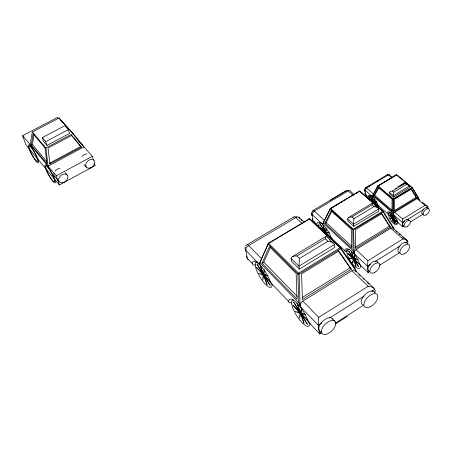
<?xml version="1.0" encoding="UTF-8"?>
<svg xmlns="http://www.w3.org/2000/svg" width="452" height="452" viewBox="0 0 452 452"><rect width="100%" height="100%" fill="white"/><g stroke="black" fill="none" stroke-linecap="round" stroke-linejoin="round"><path stroke-width="0.68" d="M402.698 226.881L402.5 222.582L393.602 214.909L393.251 198.869L412.094 187.478L418.292 197.479L417.213 196.592M393.494 197.095L393.63 192.173L406.433 184.439L409.088 185.36L409.467 187.422L393.494 197.095L389.545 193.755L389.471 192.196L389.901 191.586L392.308 191.06L405.099 183.342L405.252 182.461M264.844 274.002L263.143 275.031L262.748 280.042L263.776 275.867L264.912 275.183M264.363 269.934L264.008 274.409L267.895 275.76M259.442 262.827L259.233 264.2L245.781 250.295A4.158 3.096 -10.2 0 1 245.566 247.074M428.027 208.282L427.671 206.248L425.033 205.344L402.709 219.056L402.5 222.582L404.387 221.423M405.099 183.342L406.461 184.444M301.202 312.694L300.038 313.417L299.326 318.31L300.716 314.309L302.461 313.219M301.699 308.53L301.049 312.897L305.479 314.643M407.681 243.826C408.953 240.492 405.5 238.972 402.952 238.944L367.928 260.691L367.555 265.663L368.137 272.844M372.488 203.078L348.503 217.548L351.905 216.926L372.052 204.79L372.431 203.163M378.708 208.892L377.245 207.315L374.058 206.536L353.933 218.706L353.543 222.892L353.763 226.328L378.849 211.095L378.708 208.914L353.571 224.181L347.656 218.836L348.503 217.548M30.182 144.736L32.295 132.029L59.042 118.017L73.009 133.555L83.942 146.923L48.121 166.133L45.878 147.951L32.295 132.029M31.273 145.092L33.132 133.973L45.014 147.911L46.98 163.805L31.273 145.092L32.386 144.504L34.024 134.775M374.962 292.969C376.476 288.218 371.798 286.449 368.233 286.257L318.762 317.377L318.163 324.451L319.485 333.943M292.274 256.679L294.263 256.052L296.879 255.939L325.31 238.724L326.101 236.21L291.444 257.335L291.111 258.256L291.557 261.312L299.348 269.081L334.819 247.436L334.497 244.504L298.936 266.2L299.348 269.081M322.739 223.559L330.452 208.434L353.594 229.554L354.204 253.77L367.578 266.217L370.544 264.369M334.497 244.475C333.553 241.973 330.316 241.498 327.977 241.232L299.495 258.521L298.936 266.2L291.128 258.431M354.334 258.482L353.272 259.137L352.436 263.002L353.775 259.764L355.368 258.776M373.182 203.36L373.488 202.021L374.663 201.315M368.499 272.347L368.329 272.861M264.267 269.9L263.369 273.567L259.99 264.719L262.81 273.166L256.979 264.008L262.544 273.358L256.504 267.369L262.668 274.07L263.804 273.387M393.895 217.943L392.703 218.672L392.014 221.333L393.037 219.067L394.822 217.977M392.805 226.39L383.172 211.316A0.633 0.35 -48 0 0 382.674 211.299L353.294 229.158A0.638 0.356 -47 0 0 352.837 229.763L353.074 250.815L323.231 223.085L330.146 209.129A0.627 0.458 26 0 1 330.265 208.513L359.385 191.134L382.771 211.389L393.873 229.294M300.721 311.705L299.557 312.428L292.924 305.236L299.45 311.716L293.642 301.981L299.761 311.558L297.015 302.97L300.371 312.004L301.789 307.902M319.988 333.356L319.666 333.96L321.428 332.841M259.295 263.533L268.494 243.148L298.523 273.166A0.898 0.288 58.3 0 1 299.088 274.087L300.111 305.682L300.484 306.829L318.219 325.157L321.841 322.875M262.041 263.166L269.46 246.645L296.15 273.454L297.004 299.156L262.041 263.166L263.776 262.12L270.646 246.86M393.845 216.994L392.466 217.841L389.714 213.321L392.652 217.723L391.585 213.508L392.974 217.892L394.014 215.604L393.313 218.293L396.059 218.808L393.528 218.762L396.935 221.887L393.551 219.124L396.308 223.65L393.364 219.243L394.737 218.395M324.937 223.39L331.147 210.914L351.498 229.441L351.718 248.238L324.937 223.39L326.174 222.644L332.084 210.79M372.324 196.14L377.793 185.879L396.72 174.783L412.297 187.591L418.97 199.405L420.032 200.287M373.928 195.784L378.369 187.473L392.048 199.083L392.008 211.338L373.928 195.784L374.719 195.309L378.849 187.586M245.589 246.21L246.193 245.379M362.837 297.241L363.137 296.8M399.139 246.758L399.353 246.436M321.236 332.096L319.304 333.322L308.405 321.982A17.56 5.271 57.9 0 0 297.235 303.473A17.56 5.271 57.9 0 0 288.562 301.337L270.675 282.726A16.814 4.921 58.8 0 0 259.985 264.974A16.814 4.921 58.8 0 0 252.267 263.578L247.334 258.442A4.124 3.096 -10.1 0 1 246.696 256.16M335.864 322.818L363.255 305.45M335.525 323.898L347.272 316.451M329.525 318.022L364.289 296.071M371.776 291.348L374.702 289.5M300.716 314.309L304.038 323.242L301.326 314.761L307.473 324.372L301.642 314.598L308.281 321.202L301.535 313.886L302.704 313.157M369.776 271.347L368.069 272.415L359.854 264.719A12.65 4.582 57.5 0 0 351.729 251.459A12.65 4.582 57.5 0 0 344.774 250.6L331.028 237.729A12.26 4.362 58.4 0 0 323.157 224.864A12.26 4.362 58.4 0 0 316.745 224.356L312.891 220.745A3.034 2.215 -6.3 0 1 312.603 218.463M379.392 265.341L399.658 252.685M375.137 261.516L400.173 245.928M405.088 242.865L407.58 241.317L402.308 236.707M300.371 312.004L301.541 311.275M302.281 297.489L350.051 267.889L351.396 269.166L302.388 299.563L301.586 273.827L338.853 251.018L351.396 269.166M353.272 259.137L349.339 258.075L352.927 258.42L354.679 257.352M356.108 258.917L354.515 259.9L359.566 264.38L354.464 259.363L355.526 258.702M354.244 253.747A3.226 2.384 -56.9 0 1 355.956 249.589L390.737 228.237L402.952 238.944M406.772 219.954L423.524 209.643M426.146 208.033L427.999 206.892L422.157 202.044M404.037 225.898L402.687 226.729L397.223 221.994A8.17 3.339 57.4 0 0 391.935 213.474A8.17 3.339 57.4 0 0 387.104 213.237L377.793 205.174A8.006 3.232 58 0 0 372.617 196.818A8.006 3.232 58 0 0 368.03 196.722L365.38 194.422A2 1.424 -3.7 0 1 365.21 192.834M410.376 221.988L423.371 213.971M355.255 247.204L389.432 226.215L390.438 227.096L355.639 248.481L355.441 229.667L381.799 213.632L390.438 227.096M394.5 210.542L416.117 197.355L416.784 197.908L394.556 211.474L394.607 199.213L411.388 189.038L416.784 197.908M393.624 214.898A2.085 1.525 -59.2 0 1 394.743 212.203L416.97 198.654L425.033 205.344M392.974 217.892L394.167 217.163M392.703 218.672L389.986 218.158L392.489 218.203L393.675 217.474M388.601 213.497L388.901 213.316M270.302 281.692L264.476 275.37L265.612 274.68M397.641 186.919L405.325 182.28M326.242 230.797L324.576 231.865L319.796 227.153L324.513 231.328L326.316 230.215M395.376 188.772L396.557 188.06M400.692 185.563L401.879 184.851M403.06 184.139L404.834 183.071M375.985 205.225L374.296 202.451L377.567 205.106L374.273 202.089L375.448 201.377M375.578 201.343L373.81 202.411L374.409 204.259M374.589 204.355L374.12 202.575L375.476 201.739M325.96 231.938L324.915 232.571L323.7 232.283M328.169 232.012L326.078 233.272L330.853 237.503L326.016 232.735L327.062 232.102M326.96 232.226L325.395 233.17L325.852 234.475M374.448 200.852L373.273 201.558L370.007 198.564L373.245 201.196L374.601 200.366M378.635 185.682L395.257 175.726M351.837 270.663A4.418 3.243 -55.9 0 1 356.204 271.912L355.978 270.946L340.638 248.673A0.881 0.571 -33.6 0 0 340.797 247.775L310.162 219.067A0.853 0.791 -18.4 0 0 309.015 219L268.335 243.266A0.864 0.661 24.5 0 0 268.132 244.142L259.883 262.629L298.834 302.8L297.891 274.008A0.893 0.503 -44.9 0 1 298.523 273.166L340.079 247.764A0.881 0.492 -46.3 0 1 340.797 247.775L354.769 268.087L353.232 266.635M331.666 208.101L333.48 207.016M335.288 205.937L336.497 205.214M338.311 204.134L339.514 203.411M340.723 202.688L342.537 201.609M344.345 200.524L345.554 199.807M352.803 195.479L354.611 194.394M356.425 193.315L357.634 192.592M376.629 181.088L387.449 174.613M366.318 195.134A1.983 1.13 -48.2 0 1 365.38 194.422L365.063 190.303A2.006 1.424 -3.8 0 1 365.385 188.292L366.595 187.569M367.809 186.845L369.623 185.755M377.499 181.054L378.714 180.331M346.695 190.507L312.987 210.525M330.09 200.377L346.831 190.405M365.6 187.659L376.482 181.173M247.063 244.685L293.981 216.892M58.415 118.48L57.472 117.43L22.6 135.69L25.843 144.747L59.376 184.981L95.18 165.528L94.575 163.551M22.6 135.69L56.251 175.822L92.366 156.313L93.57 160.262M81.32 147.137L80.727 146.471L49.387 163.257L49.963 163.94L81.32 147.137L71.732 135.442L48.008 148.036L49.963 163.94M45.878 147.951L73.009 133.555M42.268 137.611L45.714 141.617L68.376 129.639L69.58 133.43L47.002 145.397L43.561 141.38L42.268 137.611L64.851 125.707L68.376 129.639M371.487 201.581L373.273 201.558M374.273 202.089L376.674 202.061L374.058 201.626L374.674 198.92L373.731 201.236L372.329 196.897L373.42 201.072L370.55 196.767L373.245 201.196M295.67 216.259L296.71 216.259M323.253 231.803L324.576 231.865M326.016 232.735L329.384 232.899L325.677 232.029L326.338 228.057L325.197 231.424L322.909 224.859L324.751 231.158L320.411 224.525L324.513 231.328M351.905 216.926L353.933 218.706M372.352 290.981L372.685 291.02M354.464 259.363L358.12 259.714L354.119 258.64L354.973 254.713L353.617 258.013L351.345 251.34L353.142 257.719L348.645 250.871L352.876 257.877L347.893 253.453L352.927 258.42M262.668 274.07L258.708 273.477L263.143 275.031M264.476 275.37L267.866 275.884M371.544 201.699L373.488 202.021M299.557 312.428L295.099 311.456L300.038 313.417M301.535 313.886L305.456 314.75M392.466 217.841L389.104 215.101L392.489 218.203M390.522 175.822L392.602 177.546M391.952 177.89L388.375 174.93A1.977 0.847 58.1 0 0 387.189 175.167M392.308 191.06L393.63 192.173M389.466 192.337L393.421 195.676L409.41 185.998L405.416 182.568M373.578 194.038L366.527 187.981A1.994 0.808 58.3 0 0 365.385 188.292M394.754 212.225L402.709 219.056M374.719 195.309L392.274 210.395M368.538 196.145L369.538 197.01M361.47 192.778L375.827 205.236M377.426 206.62L379.019 208.005M380.618 209.389L382.211 210.773M374.702 205.457L376.708 207.197M372.052 204.79L374.058 206.536M406.958 240.255L393.234 228.254M350.746 191.58L354.323 194.71M395.992 231.175L397.042 232.096M399.15 233.944L400.201 234.865M352.78 194.965L348.17 190.919A3.011 1.181 58.6 0 0 346.509 190.953M353.763 226.328L347.859 220.977L347.656 218.836M324.835 220.813L314.304 211.061A3.045 1.09 58.8 0 0 312.733 211.27M355.967 249.623L367.928 260.691M326.174 222.644L351.944 246.515M346.187 249.945L347.204 250.9M312.083 221.169L313.1 222.124M314.117 223.079L320.225 228.802M322.259 230.712L327.35 235.481M330.401 238.34L337.017 244.543M338.542 245.973L340.345 248.063M329.502 239.837L333.005 243.125M374.064 288.314L355.374 270.646M325.31 238.724L327.977 241.232M298.975 217.293L303.953 222.005M301.021 219.768L302.015 220.712M358.865 274.511L360.397 275.963M362.95 278.381L363.973 279.347M367.041 282.246L369.081 284.184M301.902 223.305L295.828 217.542A4.108 1.407 58.9 0 0 293.834 217.175M368.233 286.257L351.848 270.708L302.891 301.105L318.762 317.377M329.74 239.515L326.293 236.226L326.474 236.797M296.879 255.939L299.495 258.521M270.748 282.178L264.606 276.082L270.189 285.461L264.335 276.274L267.121 284.624L263.776 275.867M332.18 318.44L334.994 321.287A8.916 4.706 -44.4 0 1 328.163 333.559A8.916 4.706 -44.4 0 1 322.598 327.604A8.916 4.706 -44.4 0 1 334.994 321.287M261.409 258.572L248.679 245.521A4.17 1.237 59.2 0 0 246.815 245.221M263.776 262.12L297.326 296.563M78.97 141.312L80.366 142.866M81.292 143.9L82.224 144.939L72.659 133.244L60.444 119.644L62.981 122.95M77.75 140.024L92.366 156.313M84.1 164.681L86.281 167.161M65.088 172.528L67.229 175.048M32.386 144.504L46.759 161.601M54.545 176.257L59.218 181.84M71.58 135.312L80.727 146.471M59.042 118.017L62.822 122.921M338.294 250.883L350.051 267.889M374.12 202.575L375.561 204.728M325.841 233.441L327.288 235.656M381.166 213.338L389.432 226.215M411.077 189.077L416.117 197.355M411.608 187.235L412.326 188.416M413.405 190.19L414.484 191.964M415.557 193.733L416.281 194.919M354.515 259.9L358.752 266.923L354.249 260.058L356.023 266.381L353.775 259.764M326.078 233.272L327.446 235.543M299.275 303.552L300.111 305.682M353.396 251.357L353.961 252.922M393.11 213.338L393.455 214.35M418.501 197.835L418.829 198.835M310.434 219.762L310.162 219.067A0.853 0.503 -46.4 0 0 309.45 219.039A0.859 0.299 58.8 0 0 309.015 219M56.251 175.822L59.376 184.981M45.714 141.617L47.002 145.397M372.623 203.174L372.697 203.671M393.037 219.067L394.426 223.429L393.364 219.243M355.978 270.946L355.21 268.821A1.311 0.469 57.4 0 0 354.876 268.205M393.658 228.48L393.133 226.938A0.944 0.384 57.2 0 0 392.924 226.537M360.193 191.801L360.052 191.269A0.621 0.356 -48.1 0 0 359.555 191.241L330.593 208.536A0.627 0.362 -47.1 0 0 330.146 209.129L353.249 229.865L383.081 211.948A0.638 0.407 -31.1 0 0 383.172 211.316L360.052 191.269A0.627 0.571 -11.7 0 0 359.21 191.23M396.359 175.229L396.376 174.766L412.213 187.953L393.104 199.309L377.629 186.094L396.347 174.8L396.901 175.223M364.939 191.354A1.983 1.13 -48.3 0 1 365.024 189.083M396.969 219.796A7.147 2.927 57.4 0 1 395.223 224.514A7.147 2.927 57.4 0 1 388.946 216.785A7.147 2.927 57.4 0 1 391.082 212.547M369.815 200.044A7 2.831 58 0 1 373.437 197.015M378.154 205.214A7 2.831 58 0 1 378.002 207.146M388.556 213.892A2.017 1.107 -48.1 0 1 387.251 213.694M423.343 214.304A4.096 2.175 -48.6 0 1 423.061 209.7A4.096 2.175 -48.6 0 1 428.004 208.598M403.89 226.073A4.113 2.209 -48 0 1 404.235 221.113A4.113 2.209 -48 0 1 408.987 220.587M398.415 222.972A2.023 1.181 -73.4 0 1 397.461 221.836M416.964 198.631A2.074 1.503 -60.1 0 1 418.947 199.417M378.974 206.146A1.989 1.186 -73.7 0 1 378.025 205.027M369.459 197.405A1.977 1.119 -48.2 0 1 368.177 197.162M387.494 175.116A2 1.401 -2.9 0 1 387.663 175.054M389.426 175.071A2 1.401 -2.9 0 1 390.003 175.393A1.983 1.119 -49 0 0 388.375 174.93L366.527 187.981A1.994 1.136 -48.3 0 0 365.063 190.303L372.239 196.49A2.051 0.701 -40.2 0 1 373.584 194.806M312.123 215.796A3.011 1.768 -46.7 0 1 311.66 214.056M360.549 265.307A11.063 4.023 57.5 0 1 351.08 262.149A11.063 4.023 57.5 0 1 349.407 249.391M319.152 227.695A10.724 3.825 58.3 0 1 322.717 223.74M331.785 238.373A10.724 3.825 58.3 0 1 331.819 239.571M319.174 225.277A3.017 1.751 -46.5 0 1 316.818 224.316M347.159 251.498A3.096 1.718 -46.4 0 1 344.859 250.555M399.845 252.696A6.334 3.345 -47.4 0 1 400.15 245.436A6.334 3.345 -47.4 0 1 407.631 243.882M369.561 271.319A6.385 3.413 -46.5 0 1 370.521 263.674A6.385 3.413 -46.5 0 1 377.872 262.855M361.103 266.075A3.141 1.876 -71.7 0 1 360.199 264.488M390.731 228.203A3.192 2.328 -58.4 0 1 393.833 229.3M332.435 239.131A3.057 1.893 -72.2 0 1 331.35 237.52M350.718 191.399A3.011 1.74 -47.9 0 0 348.17 190.919L314.304 211.061A3.04 1.78 -46.7 0 0 312.117 214.587L312.891 220.745A3.023 1.763 -46.6 0 0 314.428 221.774M323.864 222.412A3.136 1.102 -39.3 0 0 322.621 224.311L312.117 214.587A3.051 2.215 -6.4 0 1 312.535 211.587M353.193 250.967A0.96 0.35 57.6 0 1 353.368 251.34M309.665 323.361A15.357 4.639 57.9 0 1 297.648 317.095A15.357 4.639 57.9 0 1 293.806 299.964M272.064 284.24A14.701 4.328 58.8 0 1 260.798 278.336A14.701 4.328 58.8 0 1 257.606 262.087M363.267 304.993A8.774 4.588 -45.7 0 1 364.555 295.06A8.774 4.588 -45.7 0 1 374.804 292.676M321.101 331.728A8.893 4.718 -44.4 0 1 322.067 321.88A8.893 4.718 -44.4 0 1 332.751 319.253M310.219 323.813A4.379 2.678 -69.3 0 1 308.84 321.688M291.642 302.591A4.277 2.384 -44.2 0 1 288.664 301.286M300.535 306.795A4.486 3.339 -53.5 0 1 302.874 301.06M272.268 284.449A4.209 2.706 -69.8 0 1 271.064 282.472M255.561 264.821A4.124 2.441 -44.1 0 1 252.352 263.533M299.523 218.35A4.096 2.424 -46.1 0 0 295.828 217.542L248.679 245.521A4.153 2.497 -44.3 0 0 245.781 250.295L247.334 258.442A4.119 2.458 -44.1 0 0 248.685 259.753M259.278 264.166A4.3 1.542 -38 0 1 260.126 262.448M299.026 217.966A4.108 3 -7.4 0 1 299.292 218.152M298.925 302.902A1.333 0.407 58 0 1 299.247 303.529M55.161 176.777A5.221 3.757 -39.4 0 1 53.957 173.263M55.031 171.105A5.221 3.757 -39.4 0 1 59.93 168.466M82.044 156.556A5.17 3.706 -41.1 0 1 86.869 153.957M392.952 199.264L392.901 212.982L372.747 195.626L377.996 185.936L393.268 198.886L392.963 199.213M340.638 248.673L299.088 274.087A0.893 0.424 -1.2 0 1 297.891 274.008L268.132 244.142A0.864 0.514 -44.9 0 1 268.742 243.323L309.45 219.039L340.079 247.764A0.887 0.316 57.9 0 1 340.638 248.673M407.088 226.689A4.119 2.203 -48 0 0 409.93 220.808A4.119 2.203 -48 0 0 404.382 223.994A4.119 2.203 -48 0 0 407.088 226.689M426.146 214.92A4.102 2.175 -48.6 0 0 429.021 209.044A4.102 2.175 -48.6 0 0 423.541 212.186A4.102 2.175 -48.6 0 0 426.146 214.92M374.42 272.607A6.396 3.407 -46.5 0 0 379.46 263.606A6.396 3.407 -46.5 0 0 370.753 267.917A6.396 3.407 -46.5 0 0 374.42 272.607M404.76 253.657A6.345 3.339 -47.4 0 0 409.145 244.69A6.345 3.339 -47.4 0 0 400.574 249.668A6.345 3.339 -47.4 0 0 404.76 253.657M370.222 306.812A8.797 4.582 -45.7 0 0 377.16 294.58A8.797 4.582 -45.7 0 0 365.148 300.67A8.797 4.582 -45.7 0 0 370.222 306.812M46.115 169.811A10.306 1.876 61.3 0 0 55.02 182.958A10.306 1.876 61.3 0 0 49.313 168.89A10.306 1.876 61.3 0 0 46.115 169.811M29.583 149.962A10.091 1.791 61.6 0 0 38.188 162.692A10.091 1.791 61.6 0 0 32.465 148.764A10.091 1.791 61.6 0 0 29.583 149.962M46.618 170.331A9.017 1.644 61.3 0 0 54.409 181.823A9.017 1.644 61.3 0 0 49.409 169.511A9.017 1.644 61.3 0 0 46.618 170.331M30.064 150.448A8.831 1.571 61.6 0 0 37.595 161.584A8.831 1.571 61.6 0 0 32.578 149.392A8.831 1.571 61.6 0 0 30.064 150.448M62.992 182.687A5.255 3.752 -39.5 0 0 67.399 175.263A5.255 3.752 -39.5 0 0 59.257 177.359A5.255 3.752 -39.5 0 0 62.992 182.687M90.281 167.946A5.204 3.701 -41.2 0 0 94.214 160.432A5.204 3.701 -41.2 0 0 86.225 162.98A5.204 3.701 -41.2 0 0 90.281 167.946"/></g></svg>
